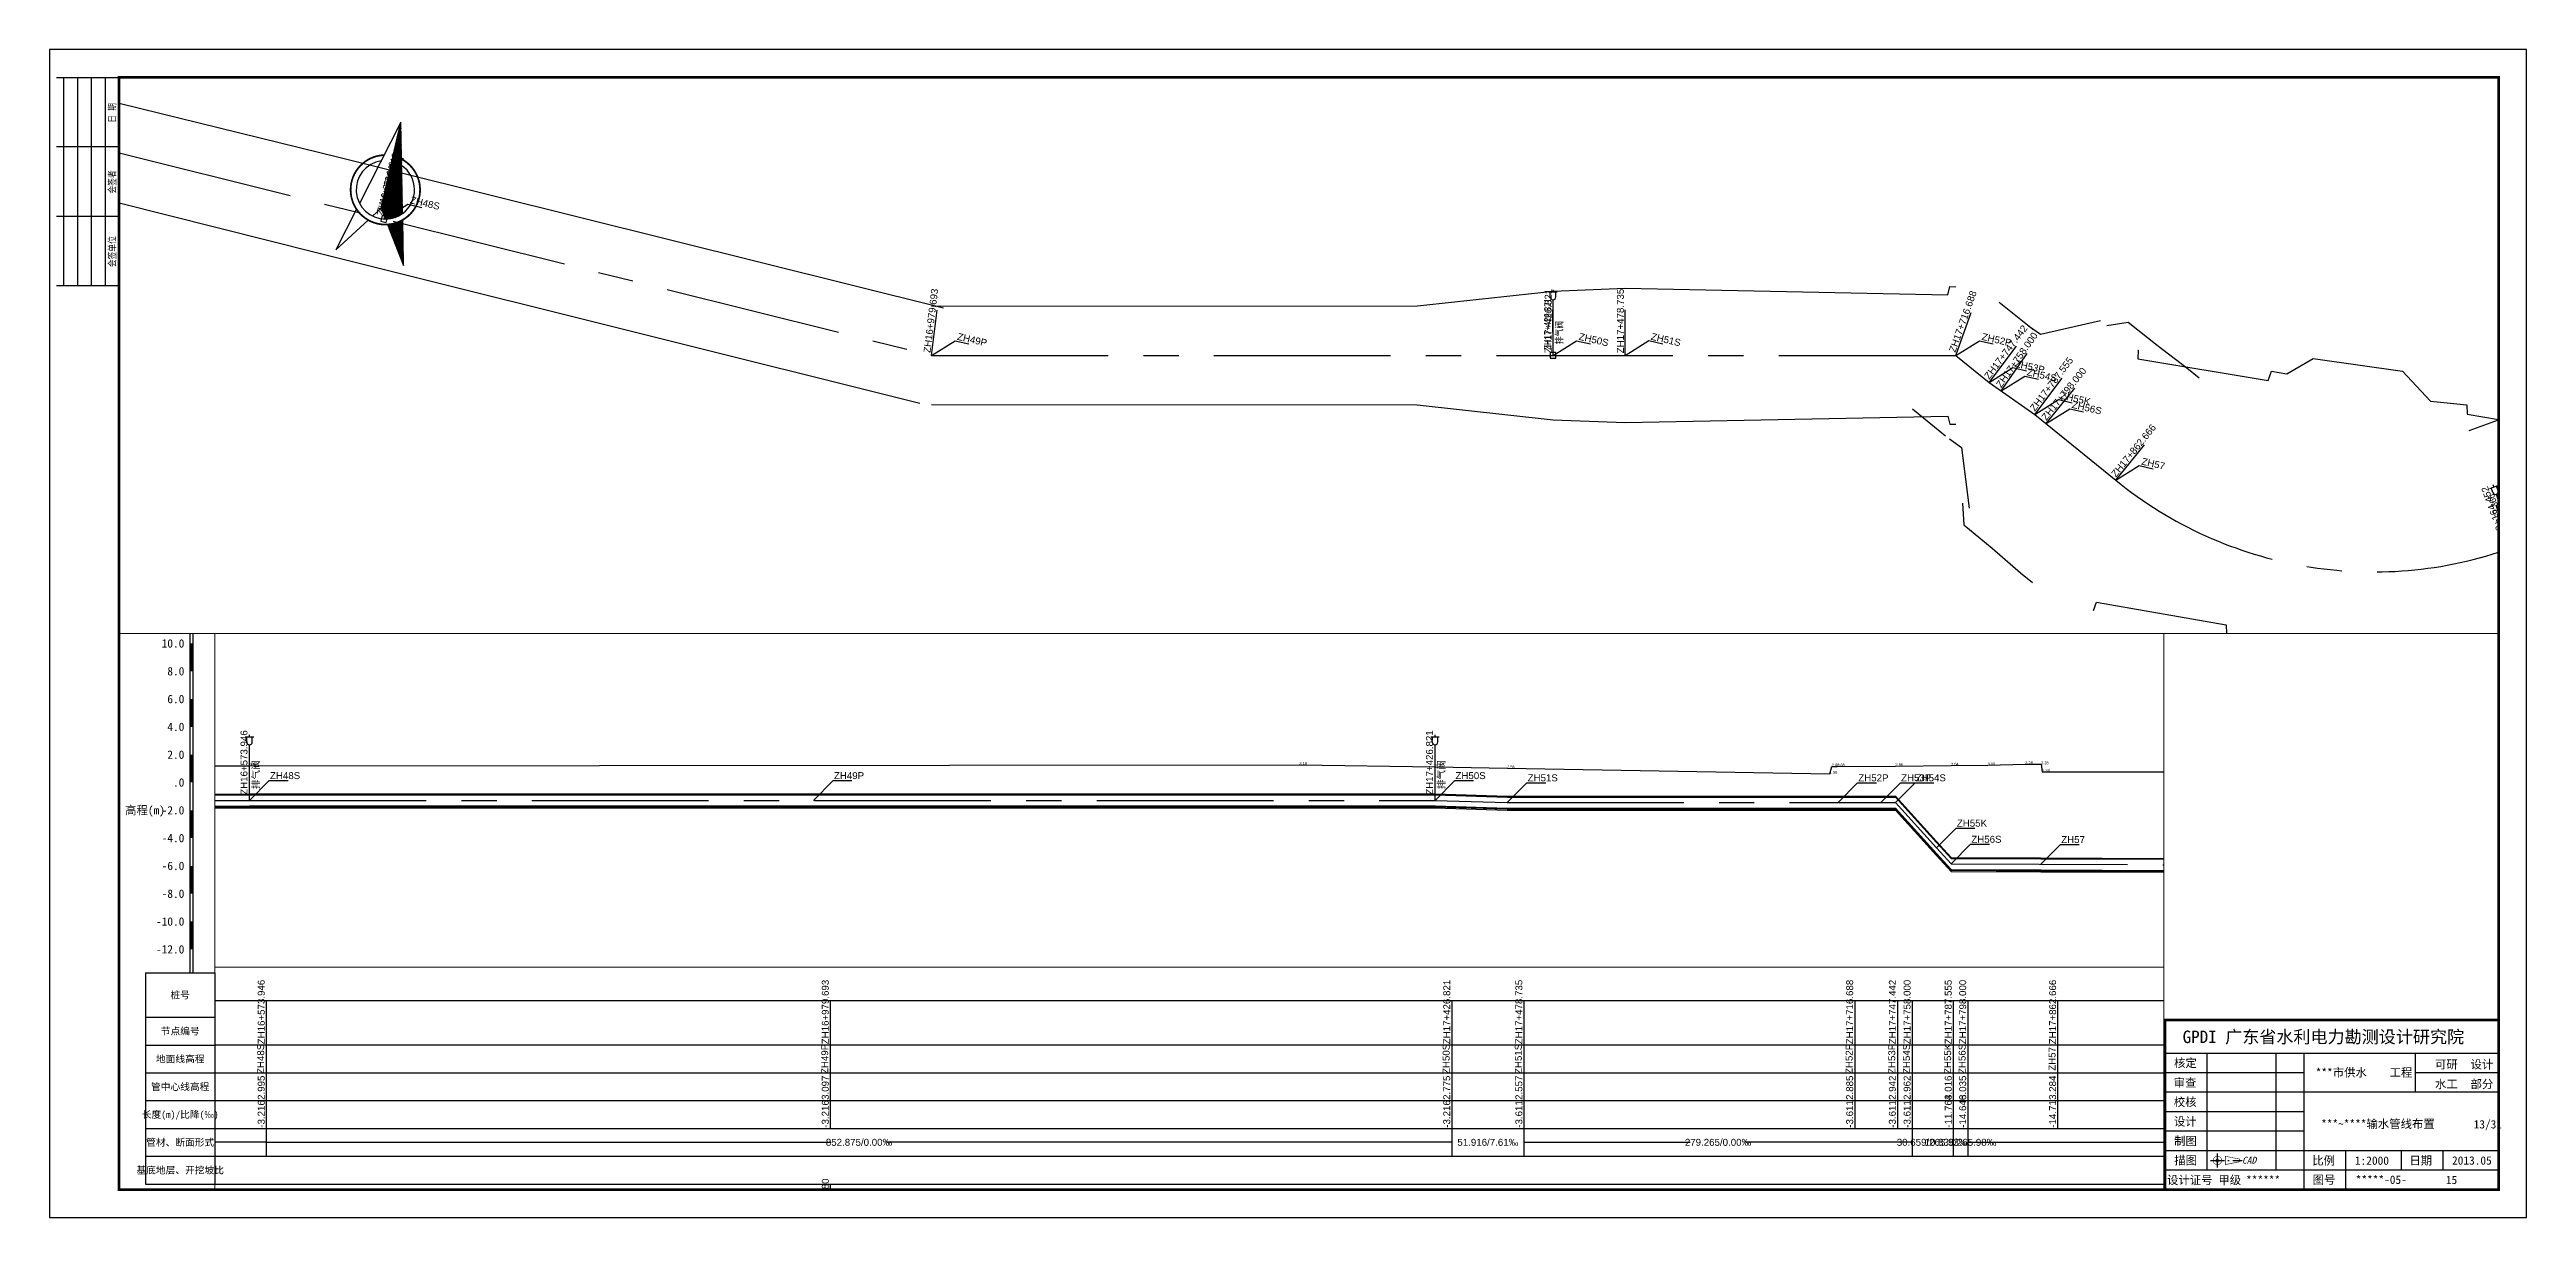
# Paper-space layout '15' of a CAD drawing. Header units: millimetres. Extents: x 0 to 891, y 0 to 420.
# The model-space entities are those that its viewports show. They can reach past a viewport. Long polylines and large blocks are cut down to what shows.
import ezdxf
from ezdxf.enums import TextEntityAlignment as Align
from ezdxf.lldxf.tags import DXFTag

# ---------------------------------------------------------------- set-up
doc = ezdxf.new("R2010")
doc.units = ezdxf.units.MM
doc.linetypes.add('CENTER', pattern=[50.8, 31.75, -6.35, 6.35, -6.35])
for name, color, linetype in [('pipe', 3, 'Continuous'), ('pipe_cen', 1, 'CENTER'), ('tab', 9, 'Continuous'), ('地形剖面', 4, 'Continuous'), ('布局裁图', 3, 'Continuous'), ('水工平面管线标注', 3, 'Continuous'), ('水工开挖线', 5, 'Continuous'), ('纵面管线标注', 3, 'Continuous'), ('附属设施', 2, 'Continuous')]:
    doc.layers.add(name, color=color, linetype=linetype)
doc.layers.add('管线-管廊边线-北线', color=4, linetype='管廊边线', lineweight=9)
doc.styles.add('FSD', font='')
doc.styles.add('HT', font='simhei.ttf')
doc.styles.get("Standard").update_dxf_attribs({"font": 'arial.ttf'})
doc.styles.get('FSD').set_extended_font_data('SimSun')
tags = doc.linetypes.add('管廊边线', pattern='A,50,-5,["管廊边线",Standard,S=2.54,R=0,X=-3.5,Y=-1.27],-12', length=67).pattern_tags.tags
tags[6] = DXFTag(74, 10)

# ---------------------------------------------------------------- blocks, each defined once
blk = doc.blocks.new('sign')
at = {"color": 7}
for p, q in [((-20, 0), (-20, -75)), ((-15, 0), (-15, -75)), ((-10, 0), (-10, -75)), ((-5, 0), (-5, -75)), ((0, -25), (-22.5, -25)), ((0, -50), (-22.5, -50))]:
    blk.add_line(p, q, dxfattribs=at)
blk.add_lwpolyline([(-22.5, 0), (0, 0), (0, -75), (-22.5, -75)], dxfattribs=at)
at = {"color": 3, "style": 'FSD', "width": 0.8}
for s, p in [('日 期', (-1.24, -16.3)), ('会签者', (-1.2, -41.81)), ('会签单位', (-1.2, -68.28))]:
    blk.add_text(s, height=2.5, rotation=90, dxfattribs=at).set_placement(p)
blk = doc.blocks.new('图框')
at = {"color": 7, "ltscale": 8}
for p, q in [((761, 10), (761, 71)), ((881, 71), (881, 10))]:
    blk.add_line(p, q, dxfattribs=at)
at = {"color": 7}
for p, q in [((881, 59), (761, 59)), ((776, 59), (776, 17)), ((801, 17), (801, 59)), ((811, 10), (811, 59)), ((851, 59), (851, 45)), ((811, 52), (761, 52)), ((881, 45), (761, 45)), ((881, 52), (851, 52)), ((811, 38), (761, 38)), ((811, 31), (761, 31)), ((881, 24), (761, 24)), ((826, 10), (826, 24)), ((846, 17), (846, 24)), ((861, 17), (861, 24)), ((881, 17), (761, 17))]:
    blk.add_line(p, q, dxfattribs=at)
at = {"color": 1}
for p, q in [((777.36, 20.51), (782.36, 20.51)), ((779.86, 18.01), (779.86, 23.01)), ((783.61, 20.51), (784.11, 20.51)), ((785.36, 20.51), (788.7, 20.51))]:
    blk.add_line(p, q, dxfattribs=at)
blk.add_lwpolyline([(0, 0), (891, 0), (891, 420), (0, 420)], close=True)
at = {"const_width": 1}
blk.add_lwpolyline([(25, 10), (25, 410), (881, 410), (881, 10)], close=True, dxfattribs=at)
at = {"color": 7, "const_width": 1}
blk.add_lwpolyline([(761, 10), (761, 71), (881, 71), (881, 10)], close=True, dxfattribs=at)
at = {"color": 5, "const_width": 0.2}
for points in [[(781.35, 20.66, 39.991666), (781.36, 20.51, 0.025005)], [(780.45, 20.57, 39.991666), (780.46, 20.51, 0.025005)]]:
    blk.add_lwpolyline(points, format="xyb", close=True, dxfattribs=at)
blk.add_lwpolyline([(787.7, 20.01), (782.7, 19.01), (782.7, 22.01), (787.7, 21.01)], close=True, dxfattribs=at)
blk.add_blockref('sign', (25, 410))
at = {"color": 3, "style": 'HT'}
for s, height, p in [('GPDI 广东省水利电力勘测设计研究院', 4.5, (767.32, 62.71)), ('***市供水', 3, (815.18, 50.63)), ('工程', 3, (841.77, 50.63)), ('可研', 3, (858.09, 53.54)), ('设计', 3, (870.9, 53.54)), ('水工', 3, (858.09, 46.44)), ('部分', 3, (870.9, 46.44)), ('***~****输水管线布置', 3, (817.12, 32.13)), ('比例', 3, (813.95, 18.94)), ('1:2000', 3, (829.29, 18.94)), ('日期', 3, (848.89, 18.98)), ('2013.05', 3, (864.23, 18.98)), ('图号', 3, (814.08, 12.06)), ('*****-05-', 3, (829.59, 12.06))]:
    blk.add_text(s, height=height, dxfattribs=at).set_placement(p)
at = {"color": 3, "ltscale": 8, "style": 'HT'}
for s, p in [('核定', (764.23, 55.53)), ('审查', (764.08, 48.46)), ('校核', (764.15, 41.51)), ('设计', (764.16, 34.49)), ('制图', (764.25, 27.48)), ('描图', (764.31, 20.49))]:
    blk.add_text(s, height=3, dxfattribs=at).set_placement(p, align=Align.MIDDLE_LEFT)
at = {"color": 3, "style": 'HT', "oblique": 15}
blk.add_text('CAD', height=2.5, dxfattribs=at).set_placement((788.67, 19.33))
at = {"color": 3, "ltscale": 8, "style": 'HT'}
for s, p in [('设计证号 ', (761.71, 11.94)), ('甲级 ', (780.19, 11.94)), ('******', (790.15, 11.94))]:
    blk.add_text(s, height=3, dxfattribs=at).set_placement(p)
blk = doc.blocks.new('*X9')
at = {"color": 0}
for p, q in [((2.948, 5.027), (2.95, 5.029)), ((2.948, 5.013), (2.953, 5.017)), ((2.948, 4.999), (2.955, 5.006)), ((2.948, 4.985), (2.958, 4.995)), ((2.948, 4.97), (2.961, 4.983)), ((2.948, 4.956), (2.964, 4.972)), ((2.948, 4.942), (2.967, 4.961)), ((2.948, 4.928), (2.97, 4.949)), ((2.948, 4.914), (2.972, 4.938)), ((2.948, 4.9), (2.975, 4.927)), ((2.948, 4.886), (2.978, 4.916)), ((2.948, 4.871), (2.981, 4.904)), ((2.948, 4.857), (2.984, 4.893)), ((2.948, 4.843), (2.987, 4.882)), ((2.948, 4.829), (2.989, 4.87)), ((2.948, 4.815), (2.992, 4.859)), ((2.948, 4.801), (2.995, 4.848)), ((2.948, 4.787), (2.998, 4.836)), ((2.948, 4.772), (3.001, 4.825)), ((2.948, 4.758), (3.004, 4.814)), ((2.948, 4.744), (3.006, 4.802)), ((2.948, 4.73), (3.009, 4.791)), ((2.948, 4.716), (3.012, 4.78)), ((2.948, 4.702), (3.015, 4.768)), ((2.948, 4.688), (3.018, 4.757)), ((2.948, 4.673), (3.02, 4.746)), ((2.948, 4.659), (3.023, 4.735)), ((2.948, 4.645), (3.026, 4.723)), ((2.948, 4.631), (3.029, 4.712)), ((2.948, 4.617), (3.032, 4.701)), ((2.948, 4.603), (3.035, 4.689)), ((2.948, 4.589), (3.037, 4.678)), ((2.948, 4.574), (3.04, 4.667)), ((2.948, 4.56), (3.043, 4.655)), ((2.948, 4.546), (3.046, 4.644)), ((2.948, 4.532), (3.049, 4.633)), ((2.948, 4.518), (3.052, 4.621)), ((2.948, 4.504), (3.054, 4.61)), ((2.948, 4.49), (3.057, 4.599)), ((2.948, 4.475), (3.06, 4.587)), ((2.948, 4.461), (3.063, 4.576)), ((2.948, 4.447), (3.066, 4.565)), ((2.948, 4.433), (3.069, 4.554)), ((2.948, 4.419), (3.071, 4.542)), ((2.948, 4.405), (3.074, 4.531)), ((2.948, 4.391), (3.077, 4.52)), ((2.948, 4.376), (3.08, 4.508)), ((2.948, 4.362), (3.083, 4.497)), ((2.948, 4.348), (3.086, 4.486)), ((2.948, 4.334), (3.088, 4.474)), ((2.948, 4.32), (3.091, 4.463)), ((2.948, 4.306), (3.094, 4.452)), ((2.948, 4.292), (3.097, 4.44)), ((2.948, 4.277), (3.1, 4.429)), ((2.948, 4.263), (3.103, 4.418)), ((2.948, 4.249), (3.105, 4.406)), ((2.948, 4.235), (3.108, 4.395)), ((2.948, 4.221), (3.111, 4.384)), ((2.948, 4.207), (3.114, 4.372)), ((2.948, 4.193), (3.117, 4.361)), ((2.948, 4.178), (3.119, 4.35)), ((2.948, 4.164), (3.122, 4.339)), ((2.948, 4.15), (3.125, 4.327)), ((2.948, 4.136), (3.128, 4.316)), ((2.948, 4.122), (3.131, 4.305)), ((2.948, 4.108), (3.134, 4.293)), ((2.948, 4.094), (3.136, 4.282)), ((2.948, 4.079), (3.139, 4.271)), ((2.948, 4.065), (3.142, 4.259)), ((2.948, 4.051), (3.145, 4.248)), ((2.948, 4.037), (3.148, 4.237)), ((2.948, 4.023), (3.151, 4.225)), ((2.948, 4.009), (3.153, 4.214)), ((2.948, 3.995), (3.156, 4.203)), ((2.948, 3.98), (3.159, 4.191)), ((2.948, 3.966), (3.162, 4.18)), ((2.948, 3.952), (3.165, 4.169)), ((2.948, 3.938), (3.168, 4.158)), ((2.948, 3.924), (3.17, 4.146)), ((2.948, 3.91), (3.173, 4.135)), ((2.948, 3.896), (3.176, 4.124)), ((2.948, 3.881), (3.179, 4.112)), ((2.948, 3.867), (3.182, 4.101)), ((2.948, 3.853), (3.185, 4.09)), ((2.948, 3.839), (3.187, 4.078)), ((2.948, 3.825), (3.19, 4.067)), ((2.948, 3.811), (3.193, 4.056)), ((2.948, 3.797), (3.196, 4.044)), ((2.948, 3.782), (3.199, 4.033)), ((2.948, 3.768), (3.202, 4.022)), ((2.953, 3.759), (3.204, 4.01)), ((2.958, 3.75), (3.207, 3.999)), ((2.964, 3.742), (3.21, 3.988)), ((2.97, 3.733), (3.213, 3.977)), ((2.976, 3.725), (3.216, 3.965)), ((2.981, 3.717), (3.218, 3.954)), ((2.987, 3.708), (3.221, 3.943)), ((2.993, 3.7), (3.224, 3.931)), ((2.999, 3.691), (3.227, 3.92)), ((3.004, 3.683), (3.23, 3.909)), ((3.01, 3.675), (3.233, 3.897)), ((3.016, 3.666), (3.235, 3.886)), ((3.022, 3.658), (3.238, 3.875)), ((3.027, 3.65), (3.241, 3.863)), ((3.033, 3.641), (3.244, 3.852)), ((3.039, 3.633), (3.247, 3.841)), ((3.048, 3.627), (3.25, 3.829)), ((3.067, 3.633), (3.252, 3.818)), ((3.088, 3.639), (3.255, 3.807)), ((3.111, 3.648), (3.258, 3.795)), ((3.137, 3.66), (3.261, 3.784)), ((3.169, 3.679), (3.264, 3.773)), ((3.223, 3.718), (3.266, 3.76))]:
    blk.add_line(p, q, dxfattribs=at)
blk = doc.blocks.new('*X8')
at = {"color": 0}
for p, q in [((3.102, 3.54), (3.132, 3.57)), ((3.108, 3.532), (3.157, 3.581)), ((3.114, 3.524), (3.185, 3.595)), ((3.119, 3.515), (3.219, 3.615)), ((3.125, 3.507), (3.276, 3.658)), ((3.131, 3.498), (3.292, 3.66)), ((3.137, 3.49), (3.295, 3.648)), ((3.142, 3.482), (3.298, 3.637)), ((3.148, 3.473), (3.301, 3.626)), ((3.154, 3.465), (3.303, 3.614)), ((3.16, 3.457), (3.306, 3.603)), ((3.165, 3.448), (3.309, 3.592)), ((3.171, 3.44), (3.312, 3.581)), ((3.177, 3.431), (3.315, 3.569)), ((3.096, 3.549), (3.11, 3.562)), ((3.183, 3.423), (3.317, 3.558)), ((3.188, 3.415), (3.32, 3.547)), ((3.194, 3.406), (3.323, 3.535)), ((3.2, 3.398), (3.326, 3.524)), ((3.206, 3.389), (3.329, 3.513)), ((3.211, 3.381), (3.332, 3.501)), ((3.217, 3.373), (3.334, 3.49)), ((3.223, 3.364), (3.337, 3.479)), ((3.229, 3.356), (3.34, 3.467)), ((3.234, 3.347), (3.343, 3.456)), ((3.24, 3.339), (3.346, 3.445)), ((3.246, 3.331), (3.349, 3.433)), ((3.252, 3.322), (3.351, 3.422)), ((3.257, 3.314), (3.354, 3.411)), ((3.263, 3.305), (3.357, 3.4)), ((3.269, 3.297), (3.36, 3.388)), ((3.275, 3.289), (3.363, 3.377)), ((3.28, 3.28), (3.366, 3.366)), ((3.286, 3.272), (3.368, 3.354)), ((3.292, 3.263), (3.371, 3.343)), ((3.298, 3.255), (3.374, 3.332)), ((3.303, 3.247), (3.377, 3.32)), ((3.309, 3.238), (3.38, 3.309)), ((3.315, 3.23), (3.383, 3.298)), ((3.321, 3.222), (3.385, 3.286)), ((3.326, 3.213), (3.388, 3.275)), ((3.332, 3.205), (3.391, 3.264)), ((3.338, 3.196), (3.394, 3.252)), ((3.344, 3.188), (3.397, 3.241)), ((3.349, 3.18), (3.4, 3.23)), ((3.355, 3.171), (3.402, 3.218)), ((3.361, 3.163), (3.405, 3.207)), ((3.367, 3.154), (3.408, 3.196)), ((3.372, 3.146), (3.411, 3.185)), ((3.378, 3.138), (3.414, 3.173)), ((3.384, 3.129), (3.416, 3.162)), ((3.39, 3.121), (3.419, 3.151)), ((3.395, 3.112), (3.422, 3.139)), ((3.401, 3.104), (3.425, 3.128)), ((3.407, 3.096), (3.428, 3.117)), ((3.413, 3.087), (3.431, 3.105)), ((3.418, 3.079), (3.433, 3.094)), ((3.424, 3.07), (3.436, 3.083)), ((3.43, 3.062), (3.439, 3.071)), ((3.436, 3.054), (3.442, 3.06)), ((3.441, 3.045), (3.445, 3.049)), ((3.447, 3.037), (3.448, 3.037))]:
    blk.add_line(p, q, dxfattribs=at)
blk = doc.blocks.new('zbz')
for p, q in [((0, 0), (-0.318, -1.274)), ((0, -1.27), (0, 0)), ((0.318, -1.274), (0, 0)), ((-0.341, -1.365), (-0.5, -2)), ((-0.095, -1.409), (0, -1.27)), ((0, -1.27), (0.095, -1.409)), ((0.5, -2), (0.341, -1.365)), ((-0.5, -2), (-0.143, -1.479)), ((0.143, -1.479), (0.5, -2))]:
    blk.add_line(p, q)
at = {"const_width": 0.025}
for points in [[(-0.129, -0.517, 1.014443), (0.143, -1.479, 1.014443)], [(0.341, -1.365, 0.588844), (0.129, -0.517, 1.014443)], [(0.143, -1.479, 0.115834), (0.341, -1.365, 1.014443)]]:
    blk.add_lwpolyline(points, format="xyb", dxfattribs=at)
for start, end in [(111.2477, 283.0769), (319.3202, 68.7523), (283.0769, 319.3202)]:
    blk.add_arc((0, -1), 0.42, start, end)
for name in ['*X9', '*X8']:
    blk.add_blockref(name, (-2.948, -5.035))
blk = doc.blocks.new('指北针')
at = {"xscale": 25, "yscale": 25, "zscale": 25}
blk.add_blockref('zbz', (12.5, 50), dxfattribs=at)
blk = doc.blocks.new('qin排气阀va')
at = {"layer": '附属设施'}
for points in [[(-1.5, 22.8), (1.5, 22.8)], [(-1, 21), (-1, 22.8)], [(0, 22.8), (0, 23.55)], [(0, 0), (0, 20)], [(1, 21), (1, 22.8)]]:
    blk.add_lwpolyline(points, dxfattribs=at)
blk.add_arc((0, 21), 1, 180, 0, dxfattribs=at)
blk.add_attdef('名称', text='', height=2.5, rotation=90, dxfattribs=at).set_placement((1, 4), align=Align.TOP_LEFT)
blk.add_attdef('ZH', text='', height=2.5, rotation=90, dxfattribs=at).set_placement((0, 2), align=Align.BOTTOM_LEFT)
blk = doc.blocks.new('qin排气阀pa')
at = {"layer": '附属设施'}
for points in [[(-1.5, 22.8), (1.5, 22.8)], [(-1, 21), (-1, 22.8)], [(0, 22.8), (0, 23.55)], [(0, 0), (0, 20)], [(1, 21), (1, 22.8)]]:
    blk.add_lwpolyline(points, dxfattribs=at)
blk.add_lwpolyline([(-1, -1), (1, -1), (1, 1), (-1, 1)], close=True, dxfattribs=at)
blk.add_arc((0, 21), 1, 180, 0, dxfattribs=at)
blk.add_attdef('名称', text='', height=2.5, rotation=90, dxfattribs=at).set_placement((1, 4), align=Align.TOP_LEFT)
blk.add_attdef('ZH', text='', height=2.5, rotation=90, dxfattribs=at).set_placement((0, 2), align=Align.BOTTOM_LEFT)

msp = doc.modelspace()

# ---------------------------------------------------------------- linework, layer by layer
at = {"layer": 'pipe'}
for points in [[(529427.6, 2381806.6), (529819.3, 2381809.4), (530225.1, 2381809.4), (530672.2, 2381809.4), (530724.1, 2381807.8), (530962.1, 2381807.8), (530992.8, 2381807.8), (531003.4, 2381807.8), (531033, 2381775.2), (531043.4, 2381763.7), (531108.1, 2381763.4), (531409.9, 2381762.2)], [(529427.6, 2381806), (529819.3, 2381808.8), (530225.1, 2381808.8), (530672.2, 2381808.8), (530724.1, 2381807.2), (530962.1, 2381807.2), (530992.8, 2381807.2), (531003.4, 2381807.2), (531033, 2381774.6), (531043.4, 2381763.1), (531108.1, 2381762.8), (531409.9, 2381761.6)], [(529427.6, 2381798), (529819.3, 2381800.8), (530225.1, 2381800.8), (530672.2, 2381800.8), (530724.1, 2381799.2), (530962.1, 2381799.2), (530992.8, 2381799.2), (531003.4, 2381799.2), (531033, 2381766.6), (531043.4, 2381755.1), (531108.1, 2381754.8), (531409.9, 2381753.6)], [(529427.6, 2381797.4), (529819.3, 2381800.2), (530225.1, 2381800.2), (530672.2, 2381800.2), (530724.1, 2381798.6), (530962.1, 2381798.6), (530992.8, 2381798.6), (531003.4, 2381798.6), (531033, 2381766), (531043.4, 2381754.5), (531108.1, 2381754.2), (531409.9, 2381753)], [(529427.6, 2381796.6), (529819.3, 2381799.4), (530225.1, 2381799.4), (530672.2, 2381799.4), (530724.1, 2381797.8), (530962.1, 2381797.8), (530992.8, 2381797.8), (531003.4, 2381797.8), (531033, 2381765.2), (531043.4, 2381753.7), (531108.1, 2381753.4), (531409.9, 2381752.2)]]:
    msp.add_lwpolyline(points, dxfattribs=at)
at = {"layer": 'pipe_cen'}
msp.add_lwpolyline([(526460.9, 2393421.1), (527361.6, 2393405.2), (528079.7, 2393570.8), (528107.3, 2393557.2), (528144.5, 2393542.2), (528212, 2393509.1, 0.262406), (528500.2, 2393525.6), (529472.1, 2394149.1, -0.036732)], format="xyb", dxfattribs=at)
msp.add_lwpolyline([(529427.6, 2381802), (529819.3, 2381804.8), (530672.2, 2381804.8), (530724.1, 2381803.2), (531003.4, 2381803.2), (531033, 2381770.6), (531043.4, 2381759.1), (533280, 2381750.2)], dxfattribs=at)
at = {"layer": 'tab'}
for points in [[(513183.4, 2381401.7), (554886.6, 2381401.7)], [(529819.3, 2381401.7), (529819.3, 2381309.7)], [(530225.1, 2381401.7), (530225.1, 2381309.7)], [(530672.2, 2381401.7), (530672.2, 2381309.7)], [(530724.1, 2381401.7), (530724.1, 2381309.7)], [(530962.1, 2381401.7), (530962.1, 2381309.7)], [(530992.8, 2381401.7), (530992.8, 2381309.7)], [(531003.4, 2381401.7), (531003.4, 2381309.7)], [(531033, 2381401.7), (531033, 2381309.7)], [(531043.4, 2381401.7), (531043.4, 2381309.7)], [(531108.1, 2381401.7), (531108.1, 2381309.7)], [(513183.4, 2381369.7), (554886.6, 2381369.7)], [(513183.4, 2381349.7), (554886.6, 2381349.7)], [(513183.4, 2381329.7), (554886.6, 2381329.7)], [(513183.4, 2381309.7), (554886.6, 2381309.7)], [(529819.3, 2381309.7), (529819.3, 2381289.7)], [(530672.2, 2381309.7), (530672.2, 2381289.7)], [(530724.1, 2381309.7), (530724.1, 2381289.7)], [(531003.4, 2381309.7), (531003.4, 2381289.7)], [(531033, 2381309.7), (531033, 2381289.7)], [(531043.4, 2381309.7), (531043.4, 2381289.7)], [(513183.4, 2381289.7), (554886.6, 2381289.7)], [(529819.3, 2381299.7), (529816.3, 2381299.7), (529643.5, 2381299.7)], [(529819.3, 2381299.7), (529822.3, 2381299.7), (530225.8, 2381299.7)], [(530672.2, 2381299.7), (530669.2, 2381299.7), (530265.8, 2381299.7)], [(530724.1, 2381299.7), (530727.1, 2381299.7), (530843.8, 2381299.7)], [(531003.4, 2381299.7), (531000.4, 2381299.7), (530883.8, 2381299.7)], [(531043.4, 2381299.7), (531046.4, 2381299.7), (532141.7, 2381299.7)], [(513183.4, 2381269.7), (554886.6, 2381269.7)], [(530225.1, 2381269.7), (530225.1, 2381249.7)]]:
    msp.add_lwpolyline(points, dxfattribs=at)
at = {"layer": '地形剖面'}
msp.add_lwpolyline([(529777.9, 2381829.6), (529819.3, 2381829.7), (529819.3, 2381829.7), (530574.6, 2381830.4), (530672.2, 2381828.8), (530672.2, 2381828.8), (530724.1, 2381827.9), (530724.1, 2381827.9), (530956.2, 2381824), (530957.7, 2381829.2), (530961.5, 2381829.2), (531003.4, 2381829.5), (531003.4, 2381829.5), (531043.4, 2381829.8), (531043.4, 2381829.8), (531069.8, 2381830), (531096.8, 2381830.8), (531108.2, 2381830.8), (531109.1, 2381825.2), (531204, 2381825.2)], dxfattribs=at)
at = {"layer": '水工平面管线标注', "color": 9}
for points in [[(528079.7, 2393570.8), (528083.5, 2393603.3)], [(528079.7, 2393570.8), (528093.9, 2393584.9), (528104.1, 2393584.9)], [(528107.3, 2393557.2), (528120.7, 2393587.1)], [(528117.1, 2393553.3), (528129.4, 2393583.6)], [(528107.3, 2393557.2), (528121.5, 2393571.4), (528131.7, 2393571.4)], [(528117.1, 2393553.3), (528131.3, 2393567.4), (528141.5, 2393567.4)], [(528144.5, 2393542.2), (528157.9, 2393572.1)], [(528153.9, 2393537.6), (528168.3, 2393567)], [(527847.9, 2393517.3), (527840.5, 2393549.2)], [(528144.5, 2393542.2), (528158.7, 2393556.4), (528168.9, 2393556.4)], [(528153.9, 2393537.6), (528168.1, 2393551.8), (528178.3, 2393551.8)], [(528500.2, 2393525.6), (528482.6, 2393553.2)], [(527797.3, 2393505.7), (527789.9, 2393537.5)], [(527847.9, 2393517.3), (527862, 2393531.5), (527872.3, 2393531.5)], [(528212, 2393509.1), (528226.4, 2393538.5)], [(528500.2, 2393525.6), (528514.3, 2393539.8), (528524.6, 2393539.8)], [(527797.3, 2393505.7), (527811.4, 2393519.8), (527821.7, 2393519.8)], [(528212, 2393509.1), (528226.1, 2393523.3), (528236.4, 2393523.3)], [(526955.9, 2393412.3), (526956.5, 2393445)], [(526955.9, 2393412.3), (526970, 2393426.5), (526980.3, 2393426.5)], [(527361.6, 2393405.2), (527358.2, 2393437.7)], [(527361.6, 2393405.2), (527375.7, 2393419.3), (527386, 2393419.3)]]:
    msp.add_lwpolyline(points, dxfattribs=at)
at = {"layer": '水工平面管线标注'}
for points in [[(528079.5, 2393570.8, 0.5, 0.5, -1), (528080, 2393570.8, 0, 0, 0)], [(528079.5, 2393570.8, 0.5, 0.5, 1), (528080, 2393570.8, 0, 0, 0)], [(528107.1, 2393557.2, 0.5, 0.5, -1), (528107.6, 2393557.2, 0, 0, 0)], [(528107.1, 2393557.2, 0.5, 0.5, 1), (528107.6, 2393557.2, 0, 0, 0)], [(528116.9, 2393553.3, 0.5, 0.5, -1), (528117.4, 2393553.3, 0, 0, 0)], [(528116.9, 2393553.3, 0.5, 0.5, 1), (528117.4, 2393553.3, 0, 0, 0)], [(528144.3, 2393542.2, 0.5, 0.5, -1), (528144.8, 2393542.2, 0, 0, 0)], [(528144.3, 2393542.2, 0.5, 0.5, 1), (528144.8, 2393542.2, 0, 0, 0)], [(528153.7, 2393537.6, 0.5, 0.5, -1), (528154.2, 2393537.6, 0, 0, 0)], [(528153.7, 2393537.6, 0.5, 0.5, 1), (528154.2, 2393537.6, 0, 0, 0)], [(527847.6, 2393517.3, 0.5, 0.5, -1), (527848.1, 2393517.3, 0, 0, 0)], [(527847.6, 2393517.3, 0.5, 0.5, 1), (527848.1, 2393517.3, 0, 0, 0)], [(528500, 2393525.6, 0.5, 0.5, -1), (528500.5, 2393525.6, 0, 0, 0)], [(528500, 2393525.6, 0.5, 0.5, 1), (528500.5, 2393525.6, 0, 0, 0)], [(527797, 2393505.7, 0.5, 0.5, -1), (527797.5, 2393505.7, 0, 0, 0)], [(527797, 2393505.7, 0.5, 0.5, 1), (527797.5, 2393505.7, 0, 0, 0)], [(528211.7, 2393509.1, 0.5, 0.5, -1), (528212.2, 2393509.1, 0, 0, 0)], [(528211.7, 2393509.1, 0.5, 0.5, 1), (528212.2, 2393509.1, 0, 0, 0)], [(526955.6, 2393412.3, 0.5, 0.5, -1), (526956.1, 2393412.3, 0, 0, 0)], [(526955.6, 2393412.3, 0.5, 0.5, 1), (526956.1, 2393412.3, 0, 0, 0)], [(527361.3, 2393405.2, 0.5, 0.5, -1), (527361.8, 2393405.2, 0, 0, 0)], [(527361.3, 2393405.2, 0.5, 0.5, 1), (527361.8, 2393405.2, 0, 0, 0)]]:
    msp.add_lwpolyline(points, format="xyseb", dxfattribs=at)
at = {"layer": '水工开挖线'}
for points in [[(528451.7, 2393601.2), (528479.3, 2393619), (528478, 2393625.8), (528492.5, 2393635.2), (528564.3, 2393678.8), (528647.1, 2393732.3), (528655.2, 2393729.9), (528790.9, 2393817.6), (528788.2, 2393823.9), (528832.4, 2393852.1), (528849.3, 2393863), (529044.8, 2393989.7), (529063.4, 2394006.4), (529101.6, 2394034.1), (529109.2, 2394031.7), (529161, 2394065.2), (529418.3, 2394232.9)], [(527353.6, 2393439.6), (527694.2, 2393518.4), (527786.9, 2393550.7), (527786.9, 2393550.7), (527837, 2393564.4), (527837, 2393564.4), (528064.2, 2393612), (528064.3, 2393618), (528068.1, 2393618.8), (528068.6, 2393619)], [(528125.9, 2393603.3), (528135.7, 2393599.4), (528135.7, 2393599.4), (528175.4, 2393618.6)], [(528180.8, 2393616.1), (528195.2, 2393621.9), (528195.2, 2393621.9), (528219.1, 2393610.5), (528243.6, 2393599.3), (528253.8, 2393594.3)], [(528206.5, 2393603.9), (528206.7, 2393603.9), (528207.9, 2393597.8), (528302.6, 2393603.6), (528303.5, 2393610.7), (528314.8, 2393611.4), (528330.7, 2393626.4), (528395.4, 2393631.9), (528419.8, 2393615.5), (528445.9, 2393618.7), (528447.6, 2393612.3), (528508.1, 2393616)], [(528101.5, 2393615.2), (528129.2, 2393601.8)], [(527369.5, 2393370.7), (527710.1, 2393449.1), (527807.7, 2393460.6), (527807.7, 2393460.6), (527858.7, 2393470.2), (527858.7, 2393470.2), (528083.8, 2393526.9), (528086.5, 2393521.6), (528090.3, 2393522.5), (528090.8, 2393522.6)], [(528058, 2393526.4), (528085.5, 2393512.7)], [(528088.8, 2393511.2), (528098.5, 2393507.2), (528098.5, 2393507.2), (528113.7, 2393465.9)], [(528108.3, 2393468.3), (528112.6, 2393453.4), (528112.6, 2393453.4), (528136.2, 2393441.5), (528160.1, 2393428.9), (528170.2, 2393424)], [(526461.4, 2393447.4), (526486.3, 2393447), (526488.8, 2393457.1), (526511.5, 2393456.9), (526513, 2393453.9), (526564.8, 2393453.3), (526564.8, 2393453.3), (526915, 2393448.4), (526956.5, 2393447.5), (526956.5, 2393447.5), (527362.2, 2393440.5)], [(528217.4, 2393414.4), (528217.5, 2393414.4), (528218.1, 2393420.6), (528312.8, 2393425.7), (528314.5, 2393418.7), (528325.8, 2393419.3), (528343.3, 2393406.1), (528408.2, 2393408.1), (528430.6, 2393427.2), (528456.9, 2393427), (528457.9, 2393433.5), (528518.4, 2393436.8)], [(526460.4, 2393394.7), (526485.4, 2393394.3), (526487.5, 2393384), (526510.2, 2393383.4), (526511.8, 2393386.4), (526563.6, 2393385.1), (526563.6, 2393385.1), (526913.8, 2393377.8), (526955.3, 2393377.2), (526955.3, 2393377.2), (527361, 2393369.8)]]:
    msp.add_lwpolyline(points, dxfattribs=at)
at = {"layer": '管线-管廊边线-北线', "color": 2, "linetype": 'CENTER'}
msp.add_lwpolyline([(526460.9, 2393421.1), (527361.6, 2393405.2), (528079.7, 2393570.8), (528107.3, 2393557.2), (528144.5, 2393542.2), (528212, 2393509.1, 0.262406), (528500.2, 2393525.6), (529472.1, 2394149.1, -0.036732)], format="xyb", dxfattribs=at)
at = {"layer": '纵面管线标注', "color": 9}
for points in [[(529819.3, 2381804.8), (529833.5, 2381819), (529847, 2381819)], [(530225.1, 2381804.8), (530239.2, 2381819), (530252.7, 2381819)], [(530672.2, 2381804.8), (530686.4, 2381819), (530699.9, 2381819)], [(530724.1, 2381803.2), (530738.3, 2381817.4), (530751.8, 2381817.4)], [(530962.1, 2381803.2), (530976.2, 2381817.4), (530989.7, 2381817.4)], [(530992.8, 2381803.2), (531007, 2381817.4), (531020.5, 2381817.4)], [(531003.4, 2381803.2), (531017.5, 2381817.4), (531031, 2381817.4)], [(531033, 2381770.6), (531047.1, 2381784.8), (531060.6, 2381784.8)], [(531043.4, 2381759.1), (531057.5, 2381773.2), (531071, 2381773.2)], [(531108.1, 2381758.8), (531122.2, 2381773), (531135.7, 2381773)]]:
    msp.add_lwpolyline(points, dxfattribs=at)

# ---------------------------------------------------------------- block references
at = {"layer": '附属设施'}
ref = msp.add_blockref('qin排气阀pa', (528502.7, 2393527.2), dxfattribs=dict(at, xscale=2, yscale=2, zscale=2, rotation=32.68031425758094))
ref.add_attrib('ZH', 'ZH18+167.366', dxfattribs={"height": 5, "rotation": 122.6803, "width": 0.8}).set_placement((528500.5, 2393530.6), align=Align.BOTTOM_LEFT)
ref.add_attrib('名称', '排气阀', dxfattribs={"height": 5, "rotation": 122.6803, "width": 0.8}).set_placement((528500, 2393535), align=Align.TOP_LEFT)
ref = msp.add_blockref('qin排气阀pa', (527797.3, 2393505.7), dxfattribs=dict(at, xscale=2, yscale=2, zscale=2, rotation=12.98585236622302))
ref.add_attrib('ZH', 'ZH17+426.821', dxfattribs={"height": 5, "rotation": 102.9859, "width": 0.8}).set_placement((527796.4, 2393509.6), align=Align.BOTTOM_LEFT)
ref.add_attrib('名称', '排气阀', dxfattribs={"height": 5, "rotation": 102.9859, "width": 0.8}).set_placement((527797.4, 2393513.9), align=Align.TOP_LEFT)
ref = msp.add_blockref('qin排气阀pa', (526955.9, 2393412.3), dxfattribs=dict(at, xscale=2, yscale=2, zscale=2, rotation=358.9902497595043))
ref.add_attrib('ZH', 'ZH16+573.946', dxfattribs={"height": 5, "rotation": 88.9902, "width": 0.8}).set_placement((526956, 2393416.3), align=Align.BOTTOM_LEFT)
ref.add_attrib('名称', '排气阀', dxfattribs={"height": 5, "rotation": 88.9902, "width": 0.8}).set_placement((526958, 2393420.3), align=Align.TOP_LEFT)
at = {"layer": '附属设施', "xscale": 2, "yscale": 2, "zscale": 2}
for p, values in [((529819.3, 2381804.8), {'ZH': 'ZH16+573.946', '名称': '排气阀'}), ((530672.2, 2381804.8), {'ZH': 'ZH17+426.821', '名称': '排气阀'})]:
    msp.add_blockref('qin排气阀va', p, dxfattribs=at).add_auto_attribs(values)

# ---------------------------------------------------------------- texts
at = {"layer": 'tab', "color": 3}
for s, p in [('ZH16+573.946', (529818.2, 2381370.2)), ('ZH16+979.693', (530224, 2381370.2)), ('ZH17+426.821', (530671.1, 2381370.2)), ('ZH17+478.735', (530723, 2381370.2)), ('ZH17+716.688', (530961, 2381370.2)), ('ZH17+747.442', (530991.7, 2381370.2)), ('ZH17+758.000', (531002.3, 2381370.2)), ('ZH17+787.555', (531031.9, 2381370.2)), ('ZH17+798.000', (531042.3, 2381370.2)), ('ZH17+862.666', (531107, 2381370.2)), ('2.995', (529818.2, 2381330.2)), ('3.097', (530224, 2381330.2)), ('2.775', (530671.1, 2381330.2)), ('2.557', (530723, 2381330.2)), ('2.885', (530961, 2381330.2)), ('2.942', (530991.7, 2381330.2)), ('2.962', (531002.3, 2381330.2)), ('3.016', (531031.9, 2381330.2)), ('3.035', (531042.3, 2381330.2)), ('3.284', (531107, 2381330.2)), ('-3.216', (529818.2, 2381310.2)), ('-3.216', (530224, 2381310.2)), ('-3.216', (530671.1, 2381310.2)), ('-3.611', (530723, 2381310.2)), ('-3.611', (530961, 2381310.2)), ('-3.611', (530991.7, 2381310.2)), ('-3.611', (531002.3, 2381310.2)), ('-11.764', (531031.9, 2381310.2)), ('-14.646', (531042.3, 2381310.2)), ('-14.71', (531107, 2381310.2)), ('16+980', (530224, 2381250.2))]:
    msp.add_text(s, height=5, rotation=90, dxfattribs=at).set_placement(p)
for s, p in [('ZH48S', (529819.3, 2381359.7)), ('ZH49P', (530225.1, 2381359.7)), ('ZH50S', (530672.2, 2381359.7)), ('ZH51S', (530724.1, 2381359.7)), ('ZH52P', (530962.1, 2381359.7)), ('ZH53P', (530992.8, 2381359.7)), ('ZH54S', (531003.4, 2381359.7)), ('ZH55K', (531033, 2381359.7)), ('ZH56S', (531043.4, 2381359.7)), ('ZH57', (531108.1, 2381359.7))]:
    msp.add_text(s, height=5, rotation=90, dxfattribs=at).set_placement(p, align=Align.BOTTOM_CENTER)
for s, p in [('852.875/0.00‰', (530245.8, 2381299.7)), ('51.916/7.61‰', (530698.2, 2381299.7)), ('279.265/0.00‰', (530863.8, 2381299.7)), ('30.659/265.93‰', (531018.2, 2381299.7)), ('10.835/265.98‰', (531038.2, 2381299.7))]:
    msp.add_text(s, height=5, dxfattribs=at).set_placement(p, align=Align.MIDDLE_CENTER)
msp.add_text('3.3--2.3', height=5, dxfattribs=at).set_placement((530225.1, 2381257.7))
at = {"layer": '地形剖面', "color": 9}
for s, p in [('3.0', (529819.3, 2381829.7)), ('3.0', (529819.3, 2381829.7)), ('3.18', (530574.6, 2381830.4)), ('2.78', (530672.2, 2381828.8)), ('2.78', (530672.2, 2381828.8)), ('2.56', (530724.1, 2381827.9)), ('2.56', (530724.1, 2381827.9)), ('1.58', (530956.2, 2381824)), ('2.88', (530957.7, 2381829.2)), ('2.88', (530961.5, 2381829.2)), ('2.96', (531003.4, 2381829.5)), ('2.96', (531003.4, 2381829.5)), ('3.04', (531043.4, 2381829.8)), ('3.04', (531043.4, 2381829.8)), ('3.08', (531069.8, 2381830)), ('3.28', (531096.8, 2381830.8)), ('3.28', (531108.2, 2381830.8)), ('1.88', (531109.1, 2381825.2))]:
    msp.add_text(s, height=2, dxfattribs=at).set_placement(p)
at = {"layer": '水工平面管线标注'}
for s, rotation, p in [('ZH17+716.688', 83.4265, (528078.9, 2393572.4)), ('ZH17+747.442', 65.9401, (528107, 2393559)), ('ZH17+758.000', 68.013, (528116.8, 2393555.1)), ('ZH17+787.555', 65.9401, (528144.2, 2393544)), ('ZH17+798.000', 63.8672, (528153.7, 2393539.4)), ('ZH18+164.452', 122.6803, (528498.6, 2393526.4)), ('ZH17+426.821', 102.9859, (527796, 2393506.9)), ('ZH17+478.735', 102.9859, (527846.6, 2393518.6)), ('ZH17+862.666', 63.8672, (528211.7, 2393510.9)), ('ZH16+573.946', 88.9902, (526954.9, 2393413.8)), ('ZH16+979.693', 95.9881, (527360.4, 2393406.6))]:
    msp.add_text(s, height=5, rotation=rotation, dxfattribs=at).set_placement(p)
for s, p in [('ZH52P', (528094.9, 2393585.9)), ('ZH53P', (528122.5, 2393572.4)), ('ZH54S', (528132.3, 2393568.4)), ('ZH55K', (528159.7, 2393557.4)), ('ZH56S', (528169.1, 2393552.8)), ('ZH51S', (527863, 2393532.5)), ('ZH57', (528227.1, 2393524.3)), ('ZH50S', (527812.4, 2393520.8)), ('ZH48S', (526971, 2393427.5)), ('ZH49P', (527376.7, 2393420.3))]:
    msp.add_text(s, height=5, dxfattribs=at).set_placement(p)
at = {"layer": '纵面管线标注'}
for s, p in [('ZH48S', (529834, 2381820.1)), ('ZH49P', (530239.7, 2381820.1)), ('ZH50S', (530686.9, 2381820.1)), ('ZH51S', (530738.8, 2381818.5)), ('ZH52P', (530976.7, 2381818.5)), ('ZH53P', (531007.5, 2381818.5)), ('ZH54S', (531018, 2381818.5)), ('ZH55K', (531047.6, 2381785.9)), ('ZH56S', (531058, 2381774.3)), ('ZH57', (531122.7, 2381774.1))]:
    msp.add_text(s, height=5, dxfattribs=at).set_placement(p)

psp = doc.layouts.new('15')

# ---------------------------------------------------------------- linework, layer by layer
at = {"layer": '布局裁图'}
for points in [[(50.5, 210), (50.5, 88)], [(51.5, 210), (51.5, 88)], [(34.5, 88), (59.5, 88)], [(34.5, 88), (34.5, 12)], [(59.5, 88), (59.5, 12)], [(34.5, 72), (59.5, 72)], [(34.5, 62), (59.5, 62)], [(34.5, 52), (59.5, 52)], [(34.5, 42), (59.5, 42)], [(34.5, 32), (59.5, 32)], [(34.5, 22), (59.5, 22)], [(34.5, 12), (59.5, 12)]]:
    psp.add_lwpolyline(points, dxfattribs=at)
for points in [[(50.5, 206.432), (51.5, 206.432), (50.5, 196.432), (51.5, 196.432)], [(50.5, 186.432), (51.5, 186.432), (50.5, 176.432), (51.5, 176.432)], [(50.5, 166.432), (51.5, 166.432), (50.5, 156.432), (51.5, 156.432)], [(50.5, 146.432), (51.5, 146.432), (50.5, 136.432), (51.5, 136.432)], [(50.5, 126.432), (51.5, 126.432), (50.5, 116.432), (51.5, 116.432)], [(50.5, 106.432), (51.5, 106.432), (50.5, 96.432), (51.5, 96.432)]]:
    psp.add_solid(points, dxfattribs=at)

# ---------------------------------------------------------------- block references
psp.add_blockref('图框', (0, 0), dxfattribs=at)
at = {"layer": '布局裁图', "rotation": 347.014147633777}
psp.add_blockref('指北针', (103, 348), dxfattribs=at)

# ---------------------------------------------------------------- texts
at = {"layer": '布局裁图', "style": 'HT'}
for s, p in [('10.0', (48.5, 206.432)), ('8.0', (48.5, 196.432)), ('6.0', (48.5, 186.432)), ('4.0', (48.5, 176.432)), ('2.0', (48.5, 166.432)), ('.0', (48.5, 156.432)), ('高程(m)', (41.5, 146.432)), ('-2.0', (48.5, 146.432)), ('-4.0', (48.5, 136.432)), ('-6.0', (48.5, 126.432)), ('-8.0', (48.5, 116.432)), ('-10.0', (48.5, 106.432)), ('-12.0', (48.5, 96.432))]:
    psp.add_text(s, height=3, dxfattribs=at).set_placement(p, align=Align.MIDDLE_RIGHT)
for s, p in [('桩号', (47, 80)), ('节点编号', (47, 67)), ('地面线高程', (47, 57)), ('管中心线高程', (47, 47)), ('长度(m)/比降(‰)', (47, 37)), ('管材、断面形式', (47, 27)), ('基底地层、开挖坡比', (47, 17))]:
    psp.add_text(s, height=2.5, dxfattribs=at).set_placement(p, align=Align.MIDDLE_CENTER)
for s, p in [('13/31', (872, 32)), ('15', (862, 12))]:
    psp.add_text(s, height=3, dxfattribs=at).set_placement(p)

# ---------------------------------------------------------------- viewports
at = {"layer": '布局裁图', "view_twist_angle": 347.014147634}
psp.add_viewport(center=(453, 310), size=(856, 200), view_center_point=(1051969.251, 2213691.57), view_height=400, dxfattribs=at)
at = {"layer": '布局裁图'}
for center, size, view_center_point, view_height, status in [((410, 150), (701, 120), (530495.403, 2381804.814), 240, 3), ((410, 50), (701, 80), (530483.403, 2381345.658), 160, 4)]:
    psp.add_viewport(center=center, size=size, view_center_point=view_center_point, view_height=view_height, status=status, dxfattribs=at)

doc.saveas('drawing.dxf')
